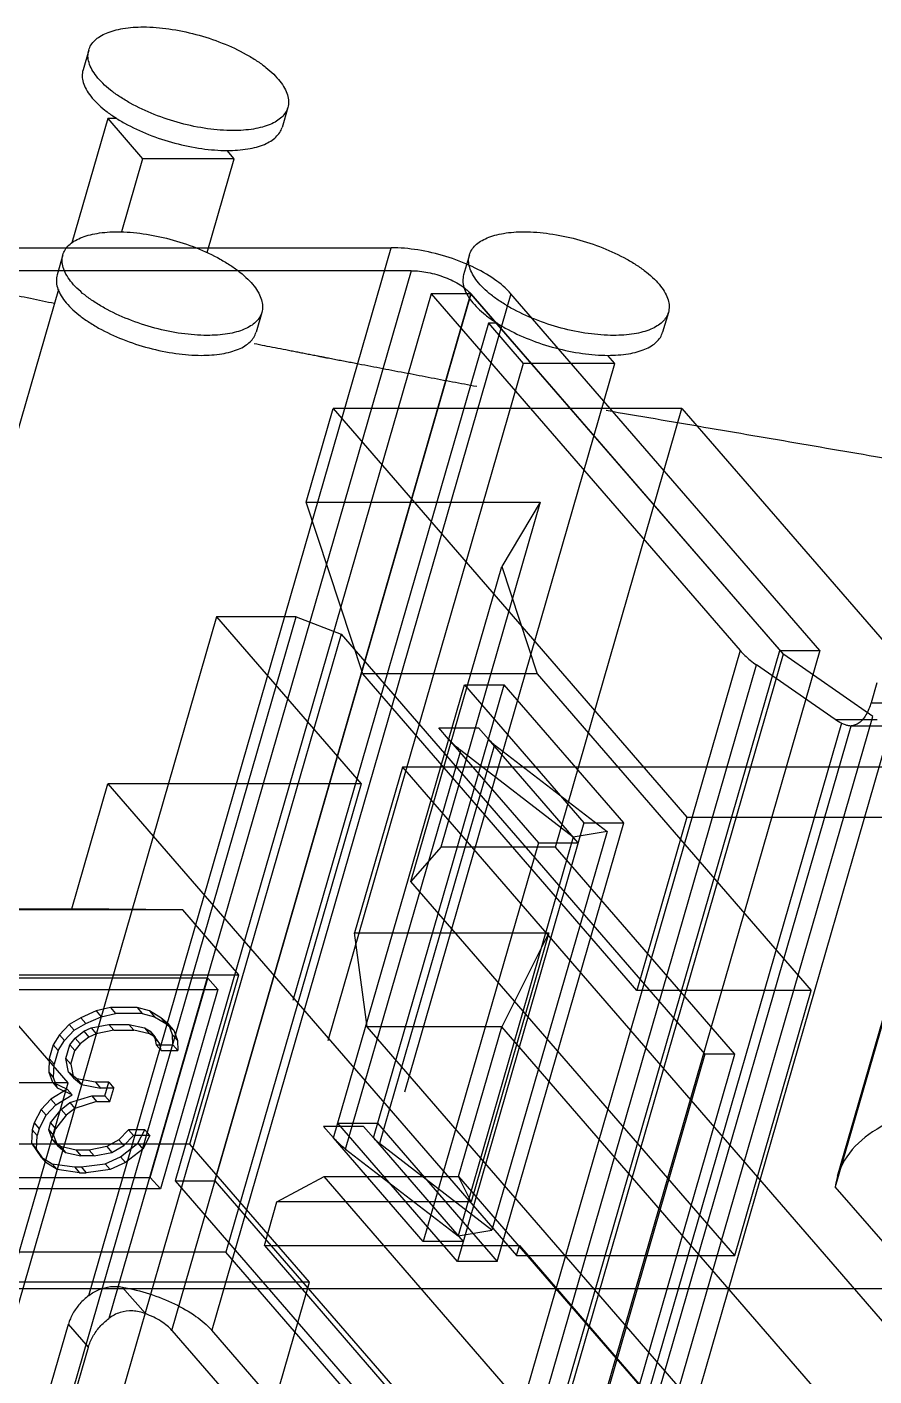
# Model space of a CAD drawing. Header units: millimetres. Extents: x -1 to 407, y -1 to 283.
# Drawn here: x 202.958 to 203.878, y 181.601 to 183.066 of the extents above; entities that cross this region are included whole.
import ezdxf

# ---------------------------------------------------------------- set-up
doc = ezdxf.new("R2010")
doc.units = ezdxf.units.MM
doc.header["$LTSCALE"] = 23.1
doc.layers.get('0').update_dxf_attribs({"linetype": 'CONTINUOUS'})
for name, color, linetype in [('001-PCB', 7, 'CONTINUOUS'), ('_181665', 7, 'CONTINUOUS'), ('_192206', 7, 'CONTINUOUS'), ('_200735', 7, 'CONTINUOUS'), ('_262967', 7, 'CONTINUOUS'), ('_356231', 7, 'CONTINUOUS')]:
    doc.layers.add(name, color=color, linetype=linetype)

msp = doc.modelspace()

# ---------------------------------------------------------------- linework, layer by layer
at = {"color": 6, "linetype": 'Continuous'}
for p, q in [((202.5743, 182.8264), (203.3538, 182.8264)), ((203.0252, 181.6884), (203.3538, 182.8264)), ((203.3754, 182.8014), (202.596, 182.8014)), ((203.3754, 182.8014), (203.0469, 181.6634)), ((203.1155, 181.6504), (203.4405, 182.7762)), ((203.3971, 182.7764), (203.1189, 181.813)), ((203.4837, 182.7764), (203.1587, 181.6506)), ((203.1622, 181.813), (203.4404, 182.7764)), ((203.3971, 182.7764), (203.7327, 182.3889)), ((203.4404, 182.7764), (203.3971, 182.7764)), ((203.8193, 182.3889), (203.4837, 182.7764)), ((203.2613, 182.55), (203.2907, 182.6518)), ((203.2907, 182.6518), (203.675, 182.208)), ((203.6696, 182.6518), (203.2907, 182.6518)), ((203.5321, 182.1754), (203.6696, 182.6518)), ((203.6696, 182.6518), (204.0539, 182.208)), ((203.3229, 182.3634), (203.2613, 182.55)), ((203.2613, 182.55), (203.5157, 182.55)), ((203.5157, 182.55), (203.4076, 182.1754)), ((203.5157, 182.55), (203.4739, 182.48)), ((203.3751, 182.1379), (203.4739, 182.48)), ((203.4739, 182.48), (203.5124, 182.3634)), ((203.164, 182.4254), (202.564, 180.347)), ((202.6194, 180.2387), (203.2506, 182.4254)), ((203.164, 182.4254), (203.321, 182.2442)), ((203.2506, 182.4254), (203.164, 182.4254)), ((203.2506, 182.4254), (203.2994, 182.4067)), ((203.2994, 182.4067), (203.0619, 181.584)), ((203.2994, 182.4067), (203.6945, 181.9504)), ((203.451, 181.2631), (203.776, 182.3889)), ((203.7327, 182.3889), (203.4545, 181.4255)), ((203.8193, 182.3889), (203.4943, 181.2631)), ((203.7795, 182.3849), (203.5013, 181.4214)), ((203.776, 182.3889), (203.8193, 182.3889)), ((203.4726, 181.4097), (203.7507, 182.3732)), ((203.836, 182.3139), (203.7507, 182.3732)), ((203.877, 182.3172), (203.7802, 182.3845)), ((203.6206, 182.0196), (203.3229, 182.3634)), ((203.5124, 182.3634), (203.3229, 182.3634)), ((203.5124, 182.3634), (203.8101, 182.0196)), ((203.2911, 181.8595), (203.4332, 182.3517)), ((203.3345, 181.8595), (203.4765, 182.3517)), ((203.4332, 182.3517), (203.5631, 182.2017)), ((203.4332, 182.3517), (203.4765, 182.3517)), ((203.6064, 182.2017), (203.4765, 182.3517)), ((203.8813, 182.3539), (203.8751, 182.3322)), ((203.8751, 182.3322), (203.9184, 182.3322)), ((203.5907, 181.3254), (203.877, 182.3172)), ((203.836, 182.3139), (203.8815, 182.3139)), ((203.8429, 182.3101), (203.5564, 181.3176)), ((203.5611, 181.2947), (203.8534, 182.3072)), ((203.8967, 182.3072), (203.6044, 181.2947)), ((203.8534, 182.3072), (203.8967, 182.3072)), ((203.466, 182.2865), (203.341, 181.8535)), ((203.4161, 182.2925), (203.5136, 182.18)), ((203.5569, 182.18), (203.4595, 182.2925)), ((203.3042, 181.8474), (203.4292, 182.2804)), ((203.3659, 182.2621), (203.314, 182.0824)), ((203.3659, 182.2621), (204.0695, 181.4496)), ((204.0695, 182.2621), (203.3659, 182.2621)), ((203.0027, 181.9192), (202.7213, 182.2442)), ((203.0068, 182.1084), (203.046, 182.2442)), ((203.046, 182.2442), (203.4899, 181.7317)), ((203.321, 182.2442), (203.046, 182.2442)), ((203.321, 182.2442), (203.1741, 181.7354)), ((203.5631, 182.2017), (203.4256, 181.7254)), ((203.4689, 181.7254), (203.6064, 182.2017)), ((203.5631, 182.2017), (203.6064, 182.2017)), ((203.675, 182.208), (203.6206, 182.0196)), ((203.675, 182.208), (204.0539, 182.208)), ((203.9487, 182.1962), (203.8362, 181.8065)), ((203.8386, 181.8179), (203.9511, 182.2076)), ((203.5136, 182.18), (203.3886, 181.747)), ((203.5515, 182.1863), (203.4265, 181.7533)), ((203.5882, 182.1923), (203.4632, 181.7593)), ((203.5136, 182.18), (203.5569, 182.18)), ((203.4076, 182.1754), (203.3751, 182.1379)), ((203.5321, 182.1754), (203.4076, 182.1754)), ((203.727, 181.9504), (203.5321, 182.1754)), ((203.727, 181.7317), (203.3751, 182.1379)), ((202.6821, 182.1084), (203.0068, 182.1084)), ((203.1273, 182.1071), (202.8025, 182.1071)), ((203.1273, 182.1071), (203.0068, 182.1084)), ((203.1882, 182.0367), (203.1273, 182.1071)), ((203.3277, 181.98), (203.314, 182.0824)), ((203.314, 182.0824), (203.5251, 182.0824)), ((203.5251, 182.0824), (203.4407, 181.7902)), ((203.5251, 182.0824), (203.4739, 181.98)), ((202.8635, 182.0367), (203.1882, 182.0367)), ((203.1351, 181.8527), (203.1882, 182.0367)), ((203.1545, 182.0331), (202.7215, 182.0331)), ((202.7323, 182.0206), (203.1654, 182.0206)), ((203.092, 181.8166), (203.1545, 182.0331)), ((203.1654, 182.0206), (203.1029, 181.8041)), ((203.1654, 182.0206), (203.1545, 182.0331)), ((203.8101, 182.0196), (203.6206, 182.0196)), ((203.727, 181.7317), (203.8101, 182.0196)), ((203.0167, 181.99), (203.0037, 181.9826)), ((203.0333, 181.9974), (203.0167, 181.99)), ((203.0167, 181.99), (203.0221, 181.9838)), ((203.0221, 181.9838), (203.0387, 181.9911)), ((203.0488, 182.0011), (203.0333, 181.9974)), ((203.0333, 181.9974), (203.0387, 181.9911)), ((203.0387, 181.9911), (203.0542, 181.9948)), ((203.0488, 182.0011), (203.0542, 181.9948)), ((203.0776, 182.0011), (203.0488, 182.0011)), ((203.083, 181.9948), (203.0542, 181.9948)), ((203.0776, 182.0011), (203.083, 181.9948)), ((203.091, 181.9974), (203.0776, 182.0011)), ((203.083, 181.9948), (203.0964, 181.9911)), ((203.091, 181.9974), (203.0964, 181.9911)), ((203.1033, 181.99), (203.091, 181.9974)), ((203.0964, 181.9911), (203.1087, 181.9838)), ((203.1033, 181.99), (203.1087, 181.9838)), ((203.112, 181.9826), (203.1033, 181.99)), ((203.0037, 181.9826), (202.9933, 181.9716)), ((202.9987, 181.9653), (203.0092, 181.9764)), ((203.0037, 181.9826), (203.0092, 181.9764)), ((203.0092, 181.9764), (203.0221, 181.9838)), ((203.0103, 181.9679), (203.0197, 181.9753)), ((203.0197, 181.9753), (203.0279, 181.979)), ((203.0197, 181.9753), (203.0251, 181.969)), ((203.0279, 181.979), (203.047, 181.9826)), ((203.0279, 181.979), (203.0333, 181.9727)), ((203.0525, 181.9764), (203.0333, 181.9727)), ((203.047, 181.9826), (203.0525, 181.9764)), ((203.047, 181.9826), (203.0687, 181.9826)), ((203.0525, 181.9764), (203.0741, 181.9764)), ((203.0687, 181.9826), (203.0741, 181.9764)), ((203.0687, 181.9826), (203.0857, 181.979)), ((203.0911, 181.9727), (203.0741, 181.9764)), ((203.0857, 181.979), (203.0911, 181.9727)), ((203.0857, 181.979), (203.0918, 181.9753)), ((203.0918, 181.9753), (203.0969, 181.9679)), ((203.0918, 181.9753), (203.0972, 181.969)), ((203.1087, 181.9838), (203.1174, 181.9764)), ((203.112, 181.9826), (203.1174, 181.9764)), ((203.116, 181.9716), (203.112, 181.9826)), ((203.1174, 181.9764), (203.1214, 181.9653)), ((204.2154, 180.955), (203.3277, 181.98)), ((203.4739, 181.98), (203.3277, 181.98)), ((203.427, 181.8176), (203.4739, 181.98)), ((204.3616, 180.955), (203.4739, 181.98)), ((202.9865, 181.9605), (202.9823, 181.9458)), ((202.9933, 181.9716), (202.9865, 181.9605)), ((202.9865, 181.9605), (202.9919, 181.9543)), ((202.9919, 181.9543), (202.9987, 181.9653)), ((202.9987, 181.9653), (202.9933, 181.9716)), ((203.0003, 181.9458), (203.0046, 181.9605)), ((203.0046, 181.9605), (203.0103, 181.9679)), ((203.0046, 181.9605), (203.01, 181.9543)), ((203.0157, 181.9617), (203.01, 181.9543)), ((203.0103, 181.9679), (203.0157, 181.9617)), ((203.0251, 181.969), (203.0157, 181.9617)), ((203.0333, 181.9727), (203.0251, 181.969)), ((203.0972, 181.969), (203.0911, 181.9727)), ((203.0969, 181.9679), (203.1023, 181.9617)), ((203.0969, 181.9679), (203.0984, 181.9605)), ((203.1023, 181.9617), (203.0972, 181.969)), ((203.0984, 181.9605), (203.1038, 181.9543)), ((203.0984, 181.9605), (203.1164, 181.9605)), ((203.1038, 181.9543), (203.1023, 181.9617)), ((203.116, 181.9716), (203.1214, 181.9653)), ((203.1164, 181.9605), (203.116, 181.9716)), ((203.1164, 181.9605), (203.1218, 181.9543)), ((203.1214, 181.9653), (203.1218, 181.9543)), ((202.9823, 181.9458), (202.9816, 181.931)), ((202.9823, 181.9458), (202.9877, 181.9395)), ((202.9919, 181.9543), (202.9877, 181.9395)), ((203.0003, 181.9458), (203.0057, 181.9395)), ((203.0033, 181.931), (203.0003, 181.9458)), ((203.0057, 181.9395), (203.01, 181.9543)), ((203.1038, 181.9543), (203.1218, 181.9543)), ((203.6945, 181.9504), (203.457, 181.1277)), ((203.4895, 181.1277), (203.727, 181.9504)), ((203.727, 181.9504), (203.6945, 181.9504)), ((202.9816, 181.931), (202.987, 181.9248)), ((202.9816, 181.931), (202.9857, 181.92)), ((202.987, 181.9248), (202.9877, 181.9395)), ((203.0033, 181.931), (203.0087, 181.9248)), ((203.012, 181.9237), (203.0033, 181.931)), ((203.0057, 181.9395), (203.0087, 181.9248)), ((203.0027, 181.9192), (202.8707, 181.9192)), ((202.9402, 181.7027), (203.0027, 181.9192)), ((202.9857, 181.92), (202.9911, 181.9137)), ((202.9857, 181.92), (203.0016, 181.9126)), ((202.9911, 181.9137), (202.987, 181.9248)), ((203.0087, 181.9248), (203.0174, 181.9174)), ((203.012, 181.9237), (203.0174, 181.9174)), ((203.0326, 181.92), (203.012, 181.9237)), ((203.0174, 181.9174), (203.038, 181.9137)), ((203.0326, 181.92), (203.038, 181.9137)), ((203.047, 181.92), (203.0326, 181.92)), ((203.0427, 181.9053), (203.047, 181.92)), ((203.047, 181.92), (203.0524, 181.9137)), ((202.9839, 181.9016), (202.9735, 181.8905)), ((203.0016, 181.9126), (202.9839, 181.9016)), ((202.9839, 181.9016), (202.9894, 181.8953)), ((202.9894, 181.8953), (203.007, 181.9064)), ((203.007, 181.9064), (202.9911, 181.9137)), ((203.0016, 181.9126), (203.007, 181.9064)), ((203.0045, 181.8979), (203.0283, 181.9053)), ((203.0283, 181.9053), (203.0337, 181.899)), ((203.0283, 181.9053), (203.0427, 181.9053)), ((203.0524, 181.9137), (203.038, 181.9137)), ((203.0427, 181.9053), (203.0482, 181.899)), ((203.0482, 181.899), (203.0524, 181.9137)), ((202.9735, 181.8905), (202.9657, 181.8758)), ((202.9735, 181.8905), (202.9789, 181.8843)), ((202.9789, 181.8843), (202.9894, 181.8953)), ((202.9837, 181.8758), (202.9952, 181.8905)), ((202.9952, 181.8905), (203.0045, 181.8979)), ((202.9952, 181.8905), (203.0006, 181.8843)), ((203.0099, 181.8916), (203.0006, 181.8843)), ((203.0045, 181.8979), (203.0099, 181.8916)), ((203.0337, 181.899), (203.0099, 181.8916)), ((203.0337, 181.899), (203.0482, 181.899)), ((202.9657, 181.8758), (202.9635, 181.8684)), ((202.9657, 181.8758), (202.9711, 181.8695)), ((202.9711, 181.8695), (202.9789, 181.8843)), ((202.9816, 181.8684), (202.9837, 181.8758)), ((202.9837, 181.8758), (202.9891, 181.8695)), ((203.0006, 181.8843), (202.9891, 181.8695)), ((203.4256, 181.7254), (203.2957, 181.8754)), ((203.2957, 181.8754), (203.339, 181.8754)), ((203.339, 181.8754), (203.4689, 181.7254)), ((202.9635, 181.8684), (202.9629, 181.8537)), ((202.9635, 181.8684), (202.969, 181.8621)), ((202.9683, 181.8474), (202.969, 181.8621)), ((202.9711, 181.8695), (202.969, 181.8621)), ((202.9816, 181.8684), (202.987, 181.8621)), ((202.9856, 181.8573), (202.9816, 181.8684)), ((202.9856, 181.8573), (202.991, 181.8511)), ((202.9943, 181.85), (202.9856, 181.8573)), ((202.987, 181.8621), (202.9891, 181.8695)), ((202.987, 181.8621), (202.991, 181.8511)), ((203.0578, 181.8573), (203.0448, 181.85)), ((203.0682, 181.8684), (203.0578, 181.8573)), ((203.0578, 181.8573), (203.0632, 181.8511)), ((203.0632, 181.8511), (203.0736, 181.8621)), ((203.0682, 181.8684), (203.0736, 181.8621)), ((203.0862, 181.8684), (203.0682, 181.8684)), ((203.0916, 181.8621), (203.0736, 181.8621)), ((203.0784, 181.8537), (203.0862, 181.8684)), ((203.0916, 181.8621), (203.0838, 181.8474)), ((203.0862, 181.8684), (203.0916, 181.8621)), ((203.3886, 181.747), (203.2911, 181.8595)), ((203.3345, 181.8595), (203.4319, 181.747)), ((203.1351, 181.8527), (202.8103, 181.8527)), ((202.9629, 181.8537), (202.9731, 181.8389)), ((202.9629, 181.8537), (202.9683, 181.8474)), ((202.9785, 181.8327), (202.9683, 181.8474)), ((202.991, 181.8511), (202.9997, 181.8437)), ((202.9943, 181.85), (202.9997, 181.8437)), ((203.0113, 181.8463), (202.9943, 181.85)), ((202.9997, 181.8437), (203.0167, 181.84)), ((203.0113, 181.8463), (203.0167, 181.84)), ((203.0257, 181.8463), (203.0113, 181.8463)), ((203.0448, 181.85), (203.0257, 181.8463)), ((203.0257, 181.8463), (203.0311, 181.84)), ((203.0311, 181.84), (203.0502, 181.8437)), ((203.0448, 181.85), (203.0502, 181.8437)), ((203.0502, 181.8437), (203.0632, 181.8511)), ((203.0597, 181.8389), (203.0784, 181.8537)), ((203.0838, 181.8474), (203.0651, 181.8327)), ((203.0784, 181.8537), (203.0838, 181.8474)), ((203.265, 181.7027), (203.1351, 181.8527)), ((202.9731, 181.8389), (202.9785, 181.8327)), ((202.9731, 181.8389), (202.9854, 181.8315)), ((202.9908, 181.8253), (202.9785, 181.8327)), ((202.9854, 181.8315), (202.9908, 181.8253)), ((202.9854, 181.8315), (203.0096, 181.8279)), ((203.0311, 181.84), (203.0167, 181.84)), ((203.0168, 181.8279), (203.0431, 181.8315)), ((203.0431, 181.8315), (203.0597, 181.8389)), ((203.0431, 181.8315), (203.0485, 181.8253)), ((203.0651, 181.8327), (203.0485, 181.8253)), ((203.0597, 181.8389), (203.0651, 181.8327)), ((202.659, 181.8166), (203.092, 181.8166)), ((203.015, 181.8216), (202.9908, 181.8253)), ((203.0096, 181.8279), (203.015, 181.8216)), ((203.0096, 181.8279), (203.0168, 181.8279)), ((203.015, 181.8216), (203.0222, 181.8216)), ((203.0168, 181.8279), (203.0222, 181.8216)), ((203.0485, 181.8253), (203.0222, 181.8216)), ((203.092, 181.8166), (203.1029, 181.8041)), ((203.2296, 181.7902), (203.2809, 181.8176)), ((203.952, 181.0426), (203.2809, 181.8176)), ((203.2809, 181.8176), (203.427, 181.8176)), ((203.4407, 181.7902), (203.427, 181.8176)), ((203.427, 181.8176), (204.3147, 180.7926)), ((203.1029, 181.8041), (202.6698, 181.8041)), ((203.1189, 181.813), (203.4545, 181.4255)), ((203.1189, 181.813), (203.1622, 181.813)), ((203.1622, 181.813), (203.5013, 181.4214)), ((203.9997, 181.6178), (203.8362, 181.8065)), ((203.2159, 181.7425), (203.2296, 181.7902)), ((203.4407, 181.7902), (203.2296, 181.7902)), ((203.2159, 181.7425), (203.9195, 180.93)), ((203.2159, 181.7425), (203.493, 181.7425)), ((203.4319, 181.747), (203.3886, 181.747)), ((203.4899, 181.7317), (203.493, 181.7425)), ((203.493, 181.7425), (204.4889, 180.5925)), ((203.1741, 181.7354), (202.53, 181.7354)), ((203.3257, 181.5604), (203.1741, 181.7354)), ((203.4899, 181.7317), (203.727, 181.7317)), ((203.4689, 181.7254), (203.4256, 181.7254)), ((203.265, 181.7027), (202.9402, 181.7027)), ((202.9694, 180.6786), (203.265, 181.7027)), ((203.0616, 181.6975), (203.0866, 181.6686)), ((202.9656, 181.5274), (203.0031, 181.6573)), ((203.0247, 181.6323), (203.0031, 181.6573)), ((203.1155, 181.6504), (203.451, 181.2631)), ((203.4943, 181.2631), (203.1587, 181.6506)), ((202.9872, 181.5024), (203.0247, 181.6323))]:
    msp.add_line(p, q, dxfattribs=at)
at = {"color": 7, "linetype": 'Continuous'}
for p, q in [((203.4404, 182.7764), (203.7795, 182.3849)), ((203.7802, 182.3845), (203.4404, 182.7764)), ((203.4161, 182.2925), (203.4053, 182.305)), ((203.4053, 182.305), (203.4486, 182.305)), ((203.4486, 182.305), (203.4595, 182.2925)), ((203.466, 182.2865), (203.5882, 182.1923)), ((203.5515, 182.1863), (203.4292, 182.2804)), ((203.5882, 182.1923), (203.5515, 182.1863)), ((203.2803, 181.872), (203.2911, 181.8595)), ((203.3236, 181.872), (203.2803, 181.872)), ((203.3345, 181.8595), (203.3236, 181.872)), ((203.3042, 181.8474), (203.4265, 181.7533)), ((203.4632, 181.7593), (203.341, 181.8535)), ((203.4265, 181.7533), (203.4632, 181.7593))]:
    msp.add_line(p, q, dxfattribs=at)
at = {"color": 6, "linetype": 'Continuous', "extrusion": (0, 0, -1)}
msp.add_ellipse((203.8485, 182.3572), major_axis=(-0.0151, 0.0488), ratio=0.716811, start_param=-2.585704, end_param=-2.399387, dxfattribs=at)
at = {"color": 6, "linetype": 'Continuous'}
for points, knots in [([(203.4837, 182.7764), (203.4785, 182.7824), (203.4652, 182.7935), (203.4411, 182.8069), (203.4131, 182.8176), (203.3835, 182.8245), (203.3635, 182.8264), (203.3538, 182.8264)], [0, 0, 0, 0, 0.165167, 0.362077, 0.577641, 0.795783, 1, 1, 1, 1]), ([(203.3754, 182.8014), (203.3816, 182.8014), (203.3941, 182.8), (203.4122, 182.7947), (203.4283, 182.7871), (203.437, 182.78), (203.4405, 182.7762)], [0, 0, 0, 0, 0.256515, 0.529711, 0.786051, 1, 1, 1, 1]), ([(203.7327, 182.3889), (203.7343, 182.3871), (203.7378, 182.3834), (203.7439, 182.3781), (203.7483, 182.3748), (203.7507, 182.3732)], [0, 0, 0, 0, 0.30759, 0.641444, 1, 1, 1, 1]), ([(203.8751, 182.3322), (203.8737, 182.3276), (203.8705, 182.3195), (203.8633, 182.31), (203.8564, 182.3072), (203.8534, 182.3072)], [0, 0, 0, 0, 0.41237, 0.740819, 1, 1, 1, 1]), ([(203.8429, 182.3101), (203.8442, 182.3095), (203.8466, 182.3085), (203.8501, 182.3075), (203.8524, 182.3072), (203.8534, 182.3072)], [0, 0, 0, 0, 0.379476, 0.713139, 1, 1, 1, 1]), ([(204.0398, 181.9028), (204.0179, 181.9028), (203.9771, 181.9005), (203.9217, 181.8888), (203.8778, 181.8694), (203.847, 181.842), (203.8376, 181.818), (203.8362, 181.8065)], [0, 0, 0, 0, 0.270101, 0.502837, 0.696453, 0.856525, 1, 1, 1, 1]), ([(203.0252, 181.6884), (203.0287, 181.691), (203.0362, 181.6953), (203.0487, 181.6986), (203.0574, 181.6982), (203.0616, 181.6975)], [0, 0, 0, 0, 0.334593, 0.66634, 1, 1, 1, 1]), ([(203.0616, 181.6975), (203.0716, 181.6957), (203.091, 181.6908), (203.1179, 181.6801), (203.1409, 181.6671), (203.1537, 181.6563), (203.1587, 181.6506)], [0, 0, 0, 0, 0.277272, 0.546985, 0.792437, 1, 1, 1, 1]), ([(203.0252, 181.6884), (203.0217, 181.6857), (203.0152, 181.6797), (203.0076, 181.6691), (203.0042, 181.6613), (203.0031, 181.6573)], [0, 0, 0, 0, 0.343399, 0.679821, 1, 1, 1, 1]), ([(203.0866, 181.6686), (203.0823, 181.6702), (203.073, 181.6724), (203.0589, 181.6707), (203.0506, 181.6662), (203.0469, 181.6634)], [0, 0, 0, 0, 0.336506, 0.670282, 1, 1, 1, 1]), ([(203.1155, 181.6504), (203.114, 181.6522), (203.1103, 181.6557), (203.1036, 181.6605), (203.0956, 181.6649), (203.0897, 181.6674), (203.0866, 181.6686)], [0, 0, 0, 0, 0.207207, 0.444918, 0.713402, 1, 1, 1, 1]), ([(203.0247, 181.6323), (203.0259, 181.6363), (203.0293, 181.6441), (203.0369, 181.6547), (203.0434, 181.6607), (203.0469, 181.6634)], [0, 0, 0, 0, 0.320179, 0.656601, 1, 1, 1, 1])]:
    msp.add_open_spline(points, degree=3, knots=knots, dxfattribs=at)
at = {"color": 7, "linetype": 'Continuous'}
for points, knots in [([(203.4292, 182.2804), (203.4276, 182.2817), (203.4244, 182.2843), (203.42, 182.2883), (203.4174, 182.2911), (203.4161, 182.2925)], [0, 0, 0, 0, 0.353649, 0.687232, 1, 1, 1, 1]), ([(203.4595, 182.2925), (203.4607, 182.2911), (203.4628, 182.289), (203.4652, 182.2871), (203.466, 182.2865)], [0, 0, 0, 0, 0.646208, 1, 1, 1, 1]), ([(203.2911, 181.8595), (203.2924, 181.8581), (203.295, 181.8553), (203.2994, 181.8513), (203.3026, 181.8487), (203.3042, 181.8474)], [0, 0, 0, 0, 0.312768, 0.646351, 1, 1, 1, 1]), ([(203.341, 181.8535), (203.3402, 181.8541), (203.3378, 181.856), (203.3357, 181.8581), (203.3345, 181.8595)], [0, 0, 0, 0, 0.353792, 1, 1, 1, 1])]:
    msp.add_open_spline(points, degree=3, knots=knots, dxfattribs=at)
at = {"layer": '001-PCB', "color": 7, "linetype": 'Continuous'}
msp.add_line((189.8132, 181.696), (226.6193, 181.696), dxfattribs=at)
at = {"layer": '001-PCB', "color": 4, "linetype": 'Continuous'}
for points, knots in [([(202.988, 182.7657), (202.9793, 182.7675), (202.9617, 182.7712), (202.9353, 182.7766), (202.9089, 182.7821), (202.887, 182.7867), (202.8694, 182.7904), (202.8562, 182.7932), (202.843, 182.7959), (202.8331, 182.798), (202.8265, 182.7994), (202.8238, 182.8), (202.8216, 182.8005), (202.8193, 182.8009), (202.817, 182.8014), (202.8141, 182.8021), (202.8103, 182.8029), (202.8056, 182.8039), (202.7999, 182.8051), (202.7923, 182.8067), (202.7866, 182.8079), (202.7829, 182.8087)], [0, 0, 0, 0, 0.125, 0.25, 0.375, 0.5, 0.5625, 0.625, 0.6875, 0.75, 0.765625, 0.78125, 0.789062, 0.796875, 0.8125, 0.828125, 0.84375, 0.875, 0.90625, 0.9375, 1, 1, 1, 1]), ([(203.4466, 182.6755), (203.4378, 182.6772), (203.4203, 182.6805), (203.3984, 182.6846), (203.3808, 182.688), (203.3677, 182.6905), (203.3545, 182.693), (203.3414, 182.6955), (203.3282, 182.698), (203.3172, 182.7002), (203.3085, 182.7019), (203.3019, 182.7031), (203.2953, 182.7044), (203.2898, 182.7055), (203.286, 182.7062), (203.2838, 182.7066), (203.2824, 182.7069), (203.2813, 182.7071), (203.2805, 182.7073), (203.2797, 182.7074), (203.279, 182.7076), (203.2785, 182.7077), (203.2783, 182.7077), (203.2778, 182.7078), (203.2772, 182.7079), (203.2762, 182.7081), (203.275, 182.7083), (203.2731, 182.7087), (203.2707, 182.7092), (203.2669, 182.7099), (203.2621, 182.7109), (203.2564, 182.712), (203.2507, 182.7131), (203.2449, 182.7142), (203.2373, 182.7157), (203.2277, 182.7176), (203.2163, 182.7198), (203.2086, 182.7213), (203.2048, 182.7221)], [0, 0, 0, 0, 0.125, 0.25, 0.3125, 0.375, 0.4375, 0.5, 0.5625, 0.625, 0.65625, 0.6875, 0.71875, 0.75, 0.765625, 0.773438, 0.78125, 0.785156, 0.789062, 0.792969, 0.796875, 0.798828, 0.799805, 0.800781, 0.802734, 0.804688, 0.808594, 0.8125, 0.820312, 0.828125, 0.84375, 0.859375, 0.875, 0.890625, 0.90625, 0.9375, 0.96875, 1, 1, 1, 1]), ([(206.8381, 182.2717), (206.806, 182.2736), (206.7417, 182.2772), (206.6453, 182.2828), (206.565, 182.2874), (206.5007, 182.291), (206.4525, 182.2938), (206.4124, 182.2961), (206.3803, 182.2979), (206.3602, 182.2991), (206.3441, 182.3), (206.3341, 182.3006), (206.3271, 182.301), (206.323, 182.3012), (206.3189, 182.3016), (206.3138, 182.302), (206.3016, 182.303), (206.2832, 182.3045), (206.2587, 182.3064), (206.2343, 182.3084), (206.2016, 182.3111), (206.1445, 182.3157), (206.0629, 182.3223), (205.9813, 182.3289), (205.9242, 182.3335), (205.8915, 182.3361), (205.867, 182.3381), (205.8426, 182.3401), (205.8242, 182.3416), (205.812, 182.3426), (205.8068, 182.343), (205.8028, 182.3433), (205.7987, 182.3437), (205.7914, 182.3445), (205.7811, 182.3455), (205.7645, 182.3472), (205.7438, 182.3494), (205.7108, 182.3528), (205.6694, 182.3571), (205.6198, 182.3622), (205.5701, 182.3674), (205.5205, 182.3725), (205.4709, 182.3777), (205.4295, 182.382), (205.3964, 182.3854), (205.3716, 182.388), (205.3509, 182.3901), (205.3344, 182.3918), (205.3219, 182.3931), (205.3095, 182.3944), (205.2992, 182.3955), (205.2909, 182.3963), (205.2858, 182.3969), (205.2816, 182.3973), (205.2785, 182.3976), (205.2759, 182.3979), (205.2738, 182.3981), (205.2723, 182.3983), (205.2706, 182.3985), (205.2684, 182.3988), (205.2655, 182.3991), (205.2622, 182.3996), (205.2577, 182.4001), (205.252, 182.4008), (205.243, 182.402), (205.2317, 182.4034), (205.2182, 182.4051), (205.2047, 182.4068), (205.1867, 182.4091), (205.1641, 182.412), (205.1371, 182.4154), (205.101, 182.42), (205.056, 182.4257), (205.0019, 182.4326), (204.9478, 182.4394), (204.8937, 182.4463), (204.8396, 182.4531), (204.7945, 182.4589), (204.763, 182.4629), (204.745, 182.4651), (204.7314, 182.4669), (204.7202, 182.4683), (204.7112, 182.4694), (204.7055, 182.4702), (204.701, 182.4707), (204.6982, 182.4711), (204.6959, 182.4714), (204.6938, 182.4717), (204.6901, 182.4722), (204.6848, 182.473), (204.6764, 182.4743), (204.6658, 182.4759), (204.6489, 182.4784), (204.6278, 182.4815), (204.6024, 182.4853), (204.5686, 182.4904), (204.5264, 182.4967), (204.4757, 182.5043), (204.425, 182.5119), (204.3743, 182.5194), (204.3236, 182.527), (204.2813, 182.5333), (204.2475, 182.5384), (204.2222, 182.5422), (204.201, 182.5453), (204.1841, 182.5478), (204.1736, 182.5494), (204.1651, 182.5507), (204.1598, 182.5515), (204.1561, 182.552), (204.154, 182.5524), (204.1518, 182.5527), (204.149, 182.5532), (204.1424, 182.5544), (204.1324, 182.5561), (204.1191, 182.5583), (204.1058, 182.5606), (204.0881, 182.5637), (204.057, 182.569), (204.0127, 182.5766), (203.9595, 182.5857), (203.9063, 182.5948), (203.8531, 182.6039), (203.7822, 182.6161), (203.6935, 182.6313), (203.6226, 182.6434), (203.5871, 182.6495)], [0, 0, 0, 0, 0.03125, 0.0625, 0.09375, 0.109375, 0.125, 0.140625, 0.148438, 0.15625, 0.160156, 0.164062, 0.166016, 0.166992, 0.167969, 0.169922, 0.171875, 0.179688, 0.1875, 0.195312, 0.203125, 0.21875, 0.25, 0.28125, 0.296875, 0.304688, 0.3125, 0.320312, 0.328125, 0.330078, 0.332031, 0.333008, 0.333984, 0.335938, 0.339844, 0.34375, 0.351562, 0.359375, 0.375, 0.390625, 0.40625, 0.421875, 0.4375, 0.453125, 0.460938, 0.46875, 0.476562, 0.480469, 0.484375, 0.488281, 0.492188, 0.494141, 0.496094, 0.49707, 0.498047, 0.499023, 0.499512, 0.5, 0.500488, 0.500977, 0.501953, 0.50293, 0.503906, 0.505859, 0.507812, 0.511719, 0.515625, 0.519531, 0.523438, 0.53125, 0.539062, 0.546875, 0.5625, 0.578125, 0.59375, 0.609375, 0.625, 0.640625, 0.648438, 0.652344, 0.65625, 0.660156, 0.662109, 0.664062, 0.665039, 0.666016, 0.666504, 0.666992, 0.667969, 0.669922, 0.671875, 0.675781, 0.679688, 0.6875, 0.695312, 0.703125, 0.71875, 0.734375, 0.75, 0.765625, 0.78125, 0.796875, 0.804688, 0.8125, 0.820312, 0.824219, 0.828125, 0.830078, 0.832031, 0.833008, 0.833496, 0.833984, 0.834961, 0.835938, 0.839844, 0.84375, 0.847656, 0.851562, 0.859375, 0.875, 0.890625, 0.90625, 0.921875, 0.9375, 0.96875, 1, 1, 1, 1])]:
    msp.add_open_spline(points, degree=3, knots=knots, dxfattribs=at)
at = {"layer": '_181665', "color": 7, "linetype": 'Continuous'}
for p, q in [((203.4387, 182.8186), (203.4324, 182.797)), ((203.6548, 182.7562), (203.6486, 182.7346))]:
    msp.add_line(p, q, dxfattribs=at)
for points, knots in [([(203.4387, 182.8186), (203.4392, 182.8205), (203.441, 182.8244), (203.4452, 182.8294), (203.4509, 182.8337), (203.458, 182.8373), (203.4665, 182.8401), (203.4798, 182.843), (203.4906, 182.8437), (203.498, 182.8437)], [0, 0, 0, 0, 0.088157, 0.18175, 0.285073, 0.400852, 0.530404, 0.673957, 1, 1, 1, 1]), ([(203.498, 182.8437), (203.5073, 182.8437), (203.5265, 182.8421), (203.5553, 182.8362), (203.5834, 182.8269), (203.6053, 182.8167), (203.6209, 182.8074), (203.6309, 182.8001), (203.6395, 182.7927), (203.6464, 182.7851), (203.6515, 182.7776), (203.6547, 182.7702), (203.656, 182.763), (203.6554, 182.7583), (203.6548, 182.7562)], [0, 0, 0, 0, 0.142918, 0.296343, 0.451407, 0.599048, 0.667515, 0.731209, 0.789465, 0.841866, 0.888347, 0.929332, 0.965918, 1, 1, 1, 1]), ([(203.5955, 182.7312), (203.5862, 182.7312), (203.567, 182.7327), (203.5382, 182.7386), (203.51, 182.7479), (203.4882, 182.7581), (203.4726, 182.7675), (203.4626, 182.7747), (203.454, 182.7821), (203.4471, 182.7897), (203.442, 182.7972), (203.4388, 182.8046), (203.4375, 182.8119), (203.438, 182.8165), (203.4387, 182.8186)], [0, 0, 0, 0, 0.142918, 0.296343, 0.451407, 0.599048, 0.667515, 0.731209, 0.789465, 0.841866, 0.888347, 0.929332, 0.965918, 1, 1, 1, 1]), ([(203.4324, 182.797), (203.4318, 182.7948), (203.4312, 182.7902), (203.4325, 182.783), (203.4358, 182.7756), (203.4409, 182.768), (203.4478, 182.7605), (203.4563, 182.753), (203.4664, 182.7458), (203.4819, 182.7364), (203.5038, 182.7262), (203.532, 182.717), (203.5607, 182.7111), (203.5799, 182.7095), (203.5892, 182.7095)], [0, 0, 0, 0, 0.034082, 0.070668, 0.111653, 0.158134, 0.210535, 0.268791, 0.332485, 0.400952, 0.548593, 0.703656, 0.857081, 1, 1, 1, 1]), ([(203.6548, 182.7562), (203.6543, 182.7543), (203.6525, 182.7504), (203.6483, 182.7454), (203.6426, 182.7411), (203.6354, 182.7375), (203.627, 182.7347), (203.6136, 182.7318), (203.6029, 182.7312), (203.5955, 182.7312)], [0, 0, 0, 0, 0.088157, 0.18175, 0.285073, 0.400852, 0.530404, 0.673957, 1, 1, 1, 1]), ([(203.5892, 182.7095), (203.5966, 182.7095), (203.6074, 182.7102), (203.6208, 182.713), (203.6292, 182.7159), (203.6363, 182.7194), (203.6421, 182.7238), (203.6463, 182.7288), (203.648, 182.7326), (203.6486, 182.7346)], [0, 0, 0, 0, 0.326042, 0.469594, 0.599146, 0.714926, 0.818249, 0.911842, 1, 1, 1, 1])]:
    msp.add_open_spline(points, degree=3, knots=knots, dxfattribs=at)
at = {"layer": '_192206', "color": 7, "linetype": 'Continuous'}
for p, q in [((203.0457, 182.9668), (203.0067, 182.8316)), ((203.0457, 182.9668), (203.0836, 182.9231)), ((203.0557, 182.9668), (203.0457, 182.9668)), ((203.1832, 182.9231), (203.1756, 182.9319)), ((203.0836, 182.9231), (203.0606, 182.8435)), ((203.1832, 182.9231), (203.0836, 182.9231)), ((203.1538, 182.8211), (203.1832, 182.9231)), ((202.9921, 182.781), (202.8334, 182.2313))]:
    msp.add_line(p, q, dxfattribs=at)
at = {"layer": '_200735', "color": 7, "linetype": 'Continuous'}
for p, q in [((203.0251, 183.0411), (203.0189, 183.0195)), ((203.2413, 182.9787), (203.2351, 182.9571))]:
    msp.add_line(p, q, dxfattribs=at)
for points, knots in [([(203.0251, 183.0411), (203.0257, 183.043), (203.0274, 183.0469), (203.0317, 183.0519), (203.0374, 183.0562), (203.0445, 183.0598), (203.0529, 183.0626), (203.0663, 183.0655), (203.0771, 183.0662), (203.0845, 183.0662)], [0, 0, 0, 0, 0.088157, 0.18175, 0.285073, 0.400852, 0.530404, 0.673957, 1, 1, 1, 1]), ([(203.0845, 183.0662), (203.0938, 183.0662), (203.113, 183.0646), (203.1417, 183.0587), (203.1699, 183.0494), (203.1918, 183.0392), (203.2074, 183.0299), (203.2174, 183.0226), (203.2259, 183.0152), (203.2328, 183.0076), (203.2379, 183.0001), (203.2412, 182.9927), (203.2425, 182.9855), (203.2419, 182.9808), (203.2413, 182.9787)], [0, 0, 0, 0, 0.142918, 0.296343, 0.451407, 0.599048, 0.667515, 0.731209, 0.789465, 0.841866, 0.888347, 0.929332, 0.965918, 1, 1, 1, 1]), ([(203.1819, 182.9537), (203.1727, 182.9537), (203.1534, 182.9552), (203.1247, 182.9611), (203.0965, 182.9704), (203.0746, 182.9806), (203.0591, 182.99), (203.049, 182.9972), (203.0405, 183.0046), (203.0336, 183.0122), (203.0285, 183.0197), (203.0252, 183.0271), (203.024, 183.0344), (203.0245, 183.039), (203.0251, 183.0411)], [0, 0, 0, 0, 0.142918, 0.296343, 0.451407, 0.599048, 0.667515, 0.731209, 0.789465, 0.841866, 0.888347, 0.929332, 0.965918, 1, 1, 1, 1]), ([(203.0189, 183.0195), (203.0183, 183.0173), (203.0177, 183.0127), (203.019, 183.0055), (203.0222, 182.9981), (203.0274, 182.9905), (203.0342, 182.983), (203.0428, 182.9755), (203.0528, 182.9683), (203.0684, 182.9589), (203.0903, 182.9487), (203.1184, 182.9395), (203.1472, 182.9336), (203.1664, 182.932), (203.1757, 182.932)], [0, 0, 0, 0, 0.034082, 0.070668, 0.111653, 0.158134, 0.210535, 0.268791, 0.332485, 0.400952, 0.548593, 0.703656, 0.857081, 1, 1, 1, 1]), ([(203.2413, 182.9787), (203.2407, 182.9768), (203.239, 182.9729), (203.2348, 182.9679), (203.2291, 182.9636), (203.2219, 182.96), (203.2135, 182.9572), (203.2001, 182.9543), (203.1894, 182.9537), (203.1819, 182.9537)], [0, 0, 0, 0, 0.088157, 0.18175, 0.285073, 0.400852, 0.530404, 0.673957, 1, 1, 1, 1]), ([(203.1757, 182.932), (203.1831, 182.932), (203.1939, 182.9327), (203.2072, 182.9355), (203.2157, 182.9384), (203.2228, 182.9419), (203.2285, 182.9463), (203.2328, 182.9513), (203.2345, 182.9551), (203.2351, 182.9571)], [0, 0, 0, 0, 0.326042, 0.469594, 0.599146, 0.714926, 0.818249, 0.911842, 1, 1, 1, 1])]:
    msp.add_open_spline(points, degree=3, knots=knots, dxfattribs=at)
at = {"layer": '_262967', "color": 7, "linetype": 'Continuous'}
for p, q in [((203.4593, 182.7443), (203.2469, 182.0088)), ((203.4593, 182.7443), (203.4971, 182.7006)), ((203.4692, 182.7443), (203.4593, 182.7443)), ((203.5967, 182.7006), (203.5891, 182.7094)), ((203.4971, 182.7006), (203.2848, 181.965)), ((203.3684, 181.9097), (203.5967, 182.7006)), ((203.5967, 182.7006), (203.4971, 182.7006))]:
    msp.add_line(p, q, dxfattribs=at)
at = {"layer": '_356231', "color": 7, "linetype": 'Continuous'}
for p, q in [((202.997, 182.8186), (202.9907, 182.797)), ((203.2132, 182.7562), (203.2069, 182.7346))]:
    msp.add_line(p, q, dxfattribs=at)
for points, knots in [([(202.997, 182.8186), (202.9975, 182.8205), (202.9993, 182.8244), (203.0035, 182.8294), (203.0092, 182.8337), (203.0164, 182.8373), (203.0248, 182.8401), (203.0382, 182.843), (203.0489, 182.8437), (203.0564, 182.8437)], [0, 0, 0, 0, 0.088157, 0.18175, 0.285073, 0.400852, 0.530404, 0.673957, 1, 1, 1, 1]), ([(203.0564, 182.8437), (203.0656, 182.8437), (203.0849, 182.8421), (203.1136, 182.8362), (203.1418, 182.8269), (203.1637, 182.8167), (203.1792, 182.8074), (203.1893, 182.8001), (203.1978, 182.7927), (203.2047, 182.7851), (203.2098, 182.7776), (203.2131, 182.7702), (203.2143, 182.763), (203.2138, 182.7583), (203.2132, 182.7562)], [0, 0, 0, 0, 0.142918, 0.296343, 0.451407, 0.599048, 0.667515, 0.731209, 0.789465, 0.841866, 0.888347, 0.929332, 0.965918, 1, 1, 1, 1]), ([(203.1538, 182.7312), (203.1445, 182.7312), (203.1253, 182.7327), (203.0965, 182.7386), (203.0684, 182.7479), (203.0465, 182.7581), (203.0309, 182.7675), (203.0209, 182.7747), (203.0123, 182.7821), (203.0055, 182.7897), (203.0003, 182.7972), (202.9971, 182.8046), (202.9958, 182.8119), (202.9964, 182.8165), (202.997, 182.8186)], [0, 0, 0, 0, 0.142918, 0.296343, 0.451407, 0.599048, 0.667515, 0.731209, 0.789465, 0.841866, 0.888347, 0.929332, 0.965918, 1, 1, 1, 1]), ([(202.9907, 182.797), (202.9901, 182.7948), (202.9896, 182.7902), (202.9908, 182.783), (202.9941, 182.7756), (202.9992, 182.768), (203.0061, 182.7605), (203.0146, 182.753), (203.0247, 182.7458), (203.0402, 182.7364), (203.0621, 182.7262), (203.0903, 182.717), (203.119, 182.7111), (203.1383, 182.7095), (203.1475, 182.7095)], [0, 0, 0, 0, 0.034082, 0.070668, 0.111653, 0.158134, 0.210535, 0.268791, 0.332485, 0.400952, 0.548593, 0.703656, 0.857081, 1, 1, 1, 1]), ([(203.2132, 182.7562), (203.2126, 182.7543), (203.2109, 182.7504), (203.2066, 182.7454), (203.2009, 182.7411), (203.1938, 182.7375), (203.1853, 182.7347), (203.172, 182.7318), (203.1612, 182.7312), (203.1538, 182.7312)], [0, 0, 0, 0, 0.088157, 0.18175, 0.285073, 0.400852, 0.530404, 0.673957, 1, 1, 1, 1]), ([(203.1475, 182.7095), (203.155, 182.7095), (203.1657, 182.7102), (203.1791, 182.713), (203.1875, 182.7159), (203.1947, 182.7194), (203.2004, 182.7238), (203.2046, 182.7288), (203.2063, 182.7326), (203.2069, 182.7346)], [0, 0, 0, 0, 0.326042, 0.469594, 0.599146, 0.714926, 0.818249, 0.911842, 1, 1, 1, 1])]:
    msp.add_open_spline(points, degree=3, knots=knots, dxfattribs=at)

doc.saveas('drawing.dxf')
